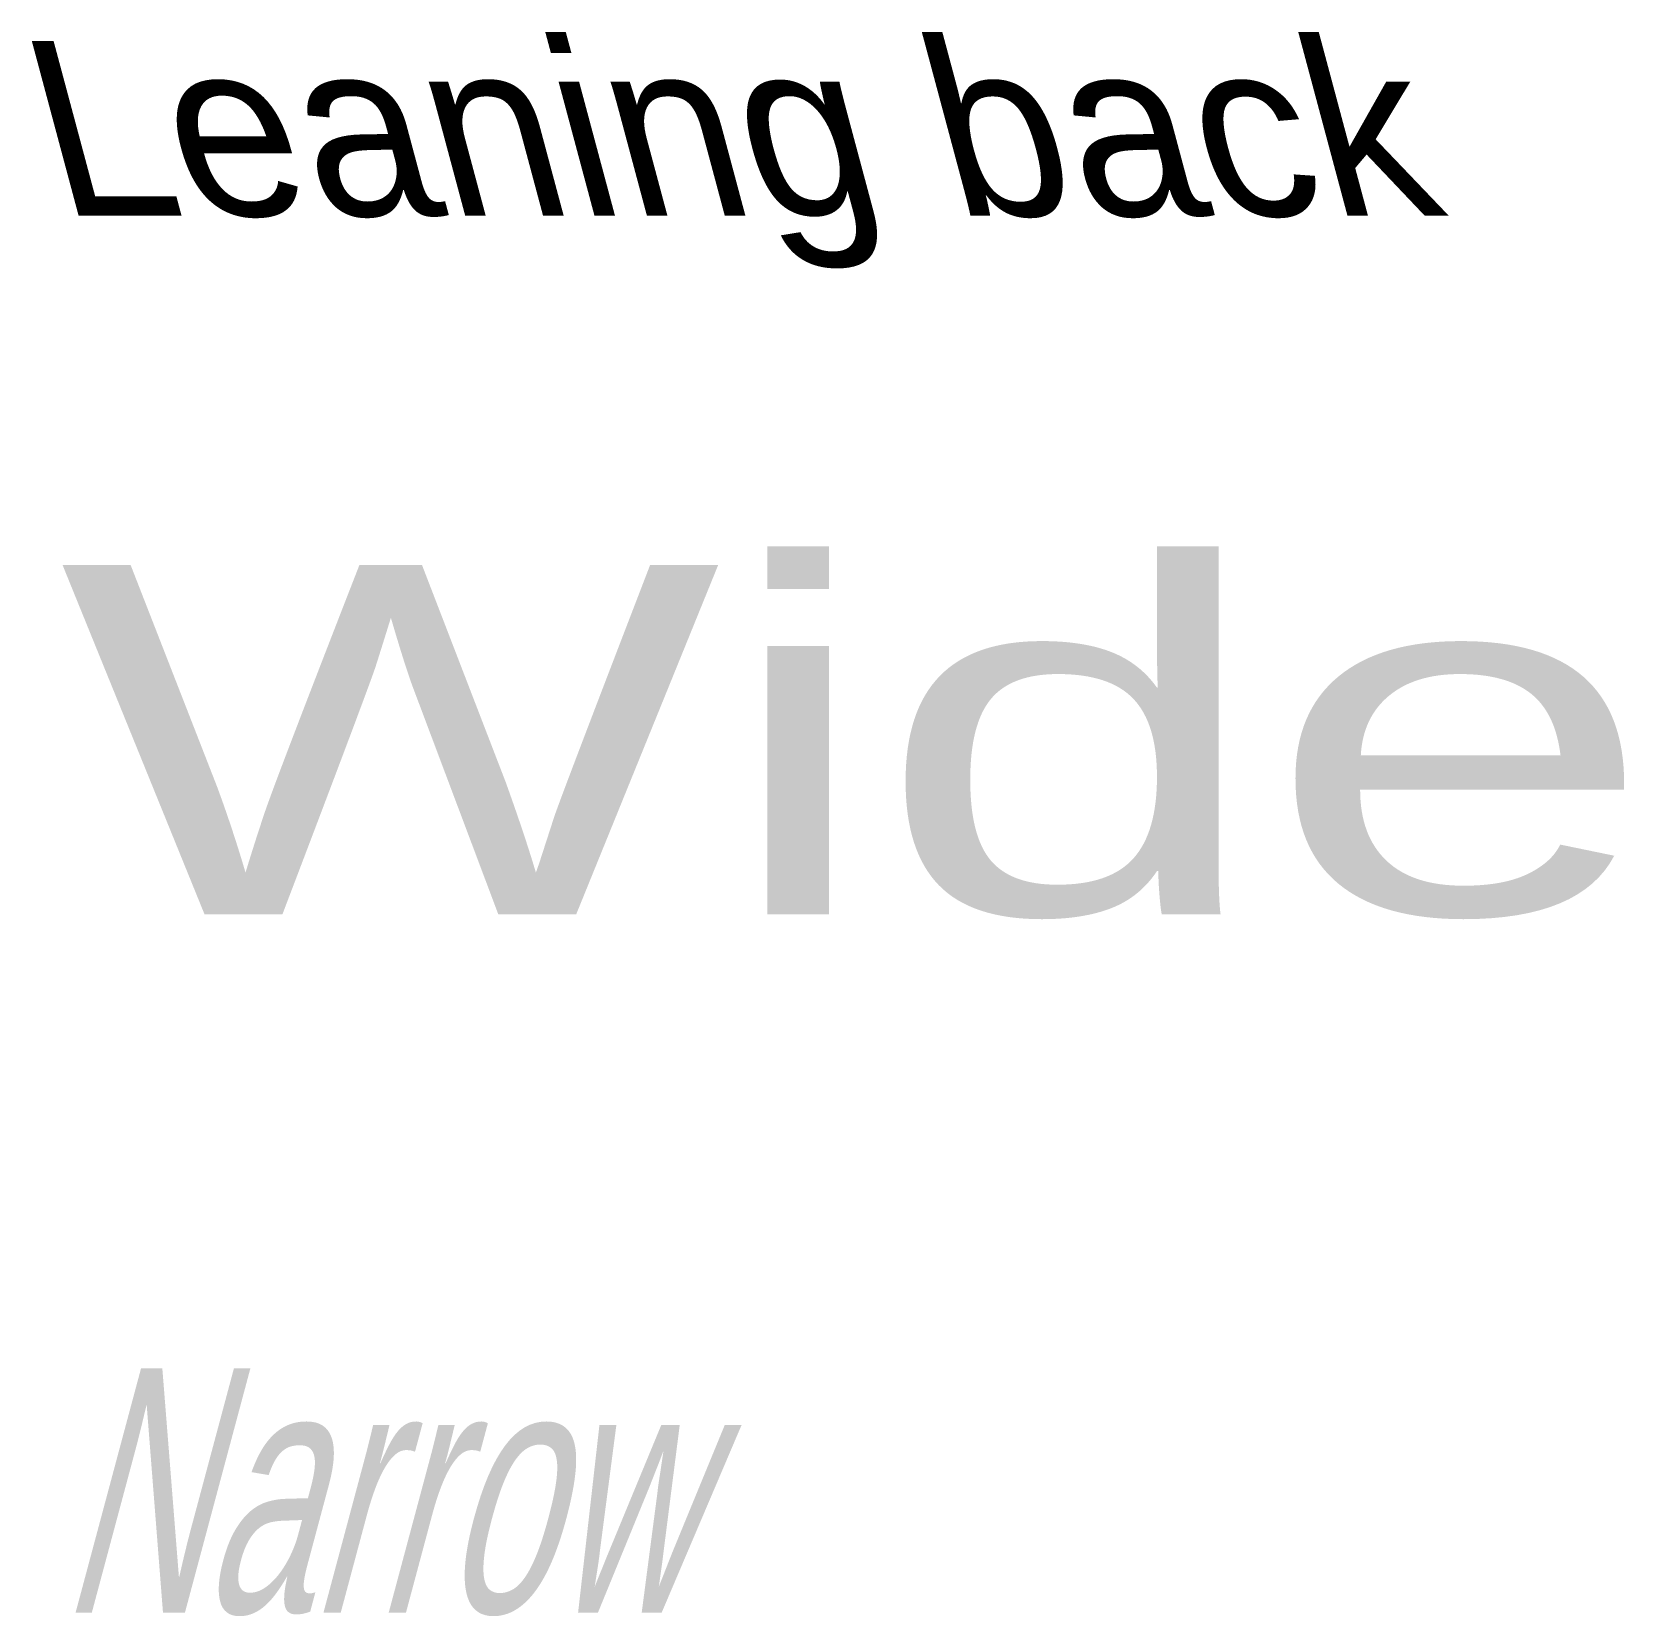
# Model space of a CAD drawing. Header units: metres. Extents: x -0.4 to 22.4, y 0 to 22.6.
import ezdxf

# ---------------------------------------------------------------- set-up
doc = ezdxf.new("R2010")
doc.units = ezdxf.units.M
doc.header["$MEASUREMENT"] = 0
doc.styles.add('NARROW', font='txt', dxfattribs={"width": 0.7, "oblique": 15, "height": 3.5})
doc.styles.add('WIDE', font='txt', dxfattribs={"width": 1.5})

msp = doc.modelspace()

# ---------------------------------------------------------------- texts
at = {"oblique": -15}
msp.add_text('Leaning back', height=2.5, dxfattribs=at).set_placement((0, 20))
at = {"style": 'WIDE', "width": 1.5}
msp.add_text('Wide', height=5, dxfattribs=at).set_placement((0, 10))
at = {"style": 'NARROW', "oblique": 15, "width": 0.7}
msp.add_text('Narrow', height=3.5, dxfattribs=at).set_placement((0, 0))

doc.saveas('drawing.dxf')
